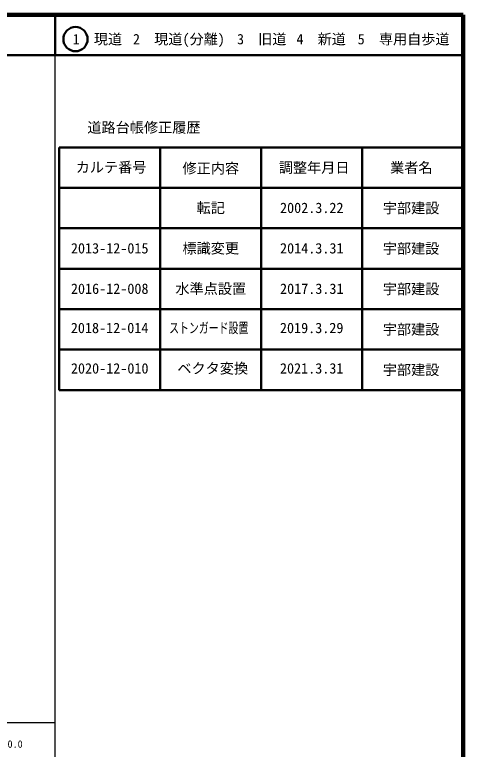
# Model space of a CAD drawing. Units: millimetres, scale not verified. Extents: x 40000 to 680000, y 20000 to 380000.
# Drawn here: x 568985 to 680000, y 198357 to 380000 of the extents above; entities that cross this region are included whole.
import ezdxf
from ezdxf.enums import TextEntityAlignment as Align

# ---------------------------------------------------------------- set-up
doc = ezdxf.new("R2010")
doc.units = ezdxf.units.MM
doc.header["$LTSCALE"] = 1000
for name, color, linetype, lineweight in [('M-TTL', 2, 'Continuous', 13), ('M-TTL-BAND', 7, 'Continuous', 25), ('M-TTL-FRAM', 2, 'Continuous', 50), ('M-TTL-LINE', 7, 'Continuous', 50), ('M-TTL-TXT', 7, 'Continuous', 50)]:
    doc.layers.add(name, color=color, linetype=linetype, lineweight=lineweight)
doc.styles.add('ＭＳ ゴシック', font='')
doc.styles.get('ＭＳ ゴシック').set_extended_font_data('MS Gothic')

msp = doc.modelspace()

# ---------------------------------------------------------------- linework, layer by layer
at = {"layer": 'M-TTL', "lineweight": 140}
for p, q in [((680000, 380000), (40000, 380000)), ((680000, 20000), (680000, 380000))]:
    msp.add_line(p, q, dxfattribs=at)
at = {"layer": 'M-TTL-BAND'}
for p, q in [((579000, 20000), (579000, 370000)), ((40000, 205000), (579000, 205000))]:
    msp.add_line(p, q, dxfattribs=at)
at = {"layer": 'M-TTL-FRAM'}
for p, q in [((580000, 347197), (580000, 287197)), ((580000, 347197), (680000, 347197)), ((580000, 287197), (680000, 287197))]:
    msp.add_line(p, q, dxfattribs=at)
at = {"layer": 'M-TTL-LINE'}
for p, q in [((579000, 380000), (579000, 370000)), ((40000, 370000), (680000, 370000)), ((605000, 347197), (605000, 287197)), ((630000, 347197), (630000, 287197)), ((655000, 347197), (655000, 287197)), ((580000, 337197), (680000, 337197)), ((580000, 327197), (680000, 327197)), ((580000, 317197), (680000, 317197)), ((580000, 307197), (680000, 307197)), ((580000, 297197), (680000, 297197))]:
    msp.add_line(p, q, dxfattribs=at)
at = {"layer": 'M-TTL-TXT'}
msp.add_circle((584031, 373958), 3000, dxfattribs=at)

# ---------------------------------------------------------------- texts
at = {"layer": 'M-TTL-BAND', "style": 'ＭＳ ゴシック'}
msp.add_text('500.0', height=1833, dxfattribs=at).set_placement((567844, 198195), align=Align.BOTTOM_CENTER)
at = {"layer": 'M-TTL-TXT', "style": 'ＭＳ ゴシック'}
for s, p in [('1\u3000現道', (589448, 373958)), ('2\u3000現道(分離)', (609619, 373958)), ('3\u3000旧道', (630121, 373958)), ('4\u3000新道', (644824, 373958)), ('5\u3000専用自歩道', (665228, 373958)), ('道路台帳修正履歴', (600968, 352113)), ('カルテ番号', (592839, 342277)), ('修正内容', (617509, 342023)), ('調整年月日', (643089, 342197)), ('業者名', (667134, 342197)), ('転記', (617500, 332245)), ('2002.3.22', (642500, 332245)), ('宇部建設', (667077, 332189)), ('2013-12-015', (592500, 322245)), ('標識変更', (617500, 322245)), ('2014.3.31', (642500, 322245)), ('宇部建設', (667077, 322189)), ('2016-12-008', (592500, 312245)), ('水準点設置', (617500, 312245)), ('2017.3.31', (642500, 312245)), ('宇部建設', (667077, 312189)), ('宇部建設', (667077, 302189)), ('宇部建設', (667077, 292189))]:
    msp.add_text(s, height=2566, dxfattribs=at).set_placement(p, align=Align.MIDDLE_CENTER)
for s, p in [('2018-12-014', (582875, 300495)), ('2019.3.29', (634625, 300495)), ('ベクタ変換', (609240, 290495)), ('2021.3.31', (634625, 290495))]:
    msp.add_text(s, height=2566, dxfattribs=at).set_placement(p, align=Align.BOTTOM_LEFT)
at = {"layer": 'M-TTL-TXT', "style": 'ＭＳ ゴシック', "width": 0.7}
msp.add_text('ストンガード設置', height=2566, dxfattribs=at).set_placement((607197, 300495), align=Align.BOTTOM_LEFT)
at = {"layer": 'M-TTL-TXT', "style": 'ＭＳ ゴシック'}
msp.add_text('2020-12-010', height=2566, dxfattribs=at).set_placement((592500, 290495), align=Align.BOTTOM_CENTER)

doc.saveas('drawing.dxf')
